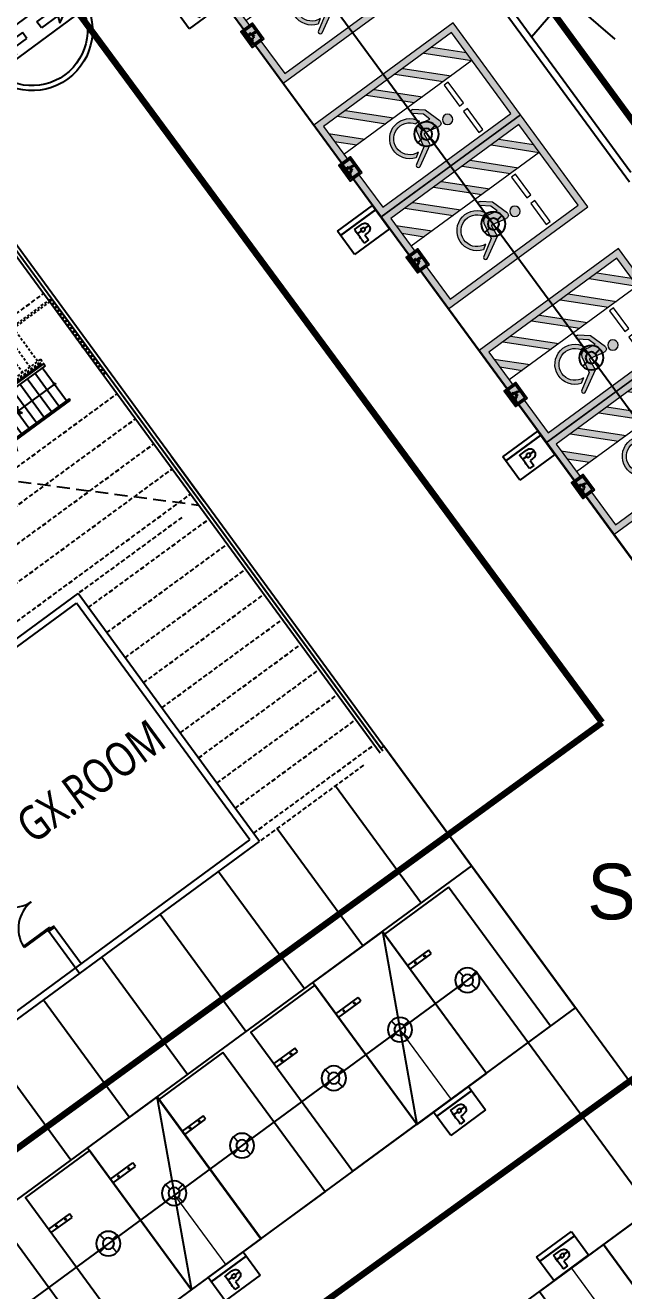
# Model space of a CAD drawing. Header units: millimetres. Extents: x 75184266 to 76346726, y -35077925 to -33679385.
# Drawn here: x 75357425 to 75374763, y -34916044 to -34879403 of the extents above; entities that cross this region are included whole.
import ezdxf
from ezdxf.enums import TextEntityAlignment as Align

# ---------------------------------------------------------------- set-up
doc = ezdxf.new("R2010")
doc.units = ezdxf.units.MM
doc.header["$LTSCALE"] = 50
doc.header["$MEASUREMENT"] = 0
for name, pattern in [('HIDDEN', [0.375, 0.25, -0.125]), ('XR-지하3층$0$-HID', [2.5, 1.5, -1]), ('XR-지하3층$0$H', [1.3, 0.8, -0.5]), ('XR-지하3층$0$HIDDEN', [0.375, 0.25, -0.125]), ('XR-지하3층$0$HIDDEN2', [0.1875, 0.125, -0.0625])]:
    doc.linetypes.add(name, pattern=pattern)
for name, color, linetype in [('0-유도관제', 6, 'CONTINUOUS'), ('DK1', 6, 'CONTINUOUS'), ('PARKING', 7, 'CONTINUOUS'), ('RACEWAY', 4, 'HIDDEN'), ('XR-지하3층$0$0중앙선', 1, 'CONTINUOUS'), ('XR-지하3층$0$1HIDDEN2', 1, 'XR-지하3층$0$HIDDEN2'), ('XR-지하3층$0$5', 5, 'CONTINUOUS'), ('XR-지하3층$0$a-door', 6, 'CONTINUOUS'), ('XR-지하3층$0$CON', 2, 'CONTINUOUS'), ('XR-지하3층$0$hat', 8, 'CONTINUOUS'), ('XR-지하3층$0$HD', 7, 'CONTINUOUS'), ('XR-지하3층$0$일반주차', 8, 'CONTINUOUS'), ('XR-지하3층$0$장애인', 11, 'CONTINUOUS'), ('XR-지하3층$0$확장형주차', 8, 'CONTINUOUS')]:
    doc.layers.add(name, color=color, linetype=linetype)
doc.layers.add('건축', color=8, linetype='CONTINUOUS', plot=False)
for name, color, linetype, lineweight in [('구역제어-S.C.M', 2, 'CONTINUOUS', 100), ('주차유도-LGM', 6, 'CONTINUOUS', 20), ('주차유도-USM', 1, 'CONTINUOUS', 35), ('주차유도-레이스웨이', 1, 'CONTINUOUS', 25)]:
    doc.layers.add(name, color=color, linetype=linetype, lineweight=lineweight)
doc.styles.add('HY중고딕', font='')
doc.styles.add('XR-지하3층$0$맑은고딕', font='malgun.ttf')
doc.styles.get('HY중고딕').set_extended_font_data('Dotum')

# ---------------------------------------------------------------- blocks, each defined once
blk = doc.blocks.new('1506-B1F')
at = {"layer": 'XR-지하3층$0$0중앙선', "color": 7, "linetype": 'XR-지하3층$0$H', "ltscale": 50}
blk.add_lwpolyline([(-27168.49474555254, -14305.13187373429), (-22865.54140098393, -18012.82550574839)], dxfattribs=at)
blk = doc.blocks.new('XR-지하3층$0$일반형 주차')
at = {"layer": 'XR-지하3층$0$일반주차'}
for p, q in [((750.0025255382062, 3865.002096235752), (0.0025255680084229, 3865.002096235752)), ((0.0025255531072617, 3735.002096235752), (750.0025255531073, 3735.002096228302)), ((750.0025255531073, 3735.002096228302), (750.0025255382062, 3865.002096235752))]:
    blk.add_line(p, q, dxfattribs=at)
blk.add_lwpolyline([(2299.999999940395, 4999.999999992549), (-2.98023224e-08, 4999.999999992549), (-1.49011612e-08, 0), (2299.999999985099, 7.4505806e-09)], close=True, dxfattribs=at)
for centre in [(237.502578869462, 3800.000696554781), (562.5025884062052, 3800.000446856022)]:
    blk.add_circle(centre, 17.49999999999998, dxfattribs=at)
blk = doc.blocks.new('XR-지하3층$0$확장형 주차')
at = {"layer": 'XR-지하3층$0$확장형주차', "color": 7}
for p, q in [((0.0025260448455811, 3834.999964468181), (800.0025492608546, 3835.00025024265)), ((0.0026125609874725, 3964.999964468182), (800.0026358217001, 3965.000250250101)), ((800.0025492608546, 3835.00025024265), (800.0026358217001, 3965.000250250101))]:
    blk.add_line(p, q, dxfattribs=at)
blk.add_lwpolyline([(2499.999999918044, 5099.999999972061), (0, -3.7252903e-08)], dxfattribs=at)
blk.add_lwpolyline([(2500.078474617488, 5090.950575601309), (0.0784746472900224, 5090.950575564056), (0.07847469199350599, -9.049424413591623), (2500.078474691994, -9.049424413591623)], close=True, dxfattribs=at)
for centre in [(237.5025781989098, 3900.000624813139), (612.5025877356528, 3900.000375129283)]:
    blk.add_circle(centre, 17.49999999999998, dxfattribs=at)
blk = doc.blocks.new('XR-지하3층$0$A$C3B4F4651')
at = {"layer": 'XR-지하3층$0$CON', "ltscale": 100}
blk.add_line((1945.305918812752, 2771.521853223443, -1.65372123349e-05), (1945.293575838208, 2771.521853208542, -1.65372123293e-05), dxfattribs=at)
at = {"layer": 'XR-지하3층$0$HD', "linetype": 'XR-지하3층$0$-HID'}
for p, q in [((-3448.408753871918, 5421.602715209125, 2.7569017e-09), (-3448.406298831105, 2721.535149931908, 2.7569017e-09)), ((-3398.408753857018, 5421.602715224028, 2.7569017e-09), (-3398.406344369054, 2771.59780088067, 2.7569017e-09)), ((-233.1293463408947, 5371.600678637624, 3.1660234e-09), (1945.291211754083, 5371.602659337223, 3.6438463e-09)), ((-212.2963687032461, 5421.600697599351, 3.170593e-09), (1995.291166290641, 5421.602704808115, 3.6548135e-09)), ((-208.4087083786726, 5371.600701376795, 3.1714507e-09), (-208.4076309353113, 4186.600701391697, 3.1714507e-09)), ((61.5912916213274, 5371.600946888329, 3.2306522e-09), (61.59236904978752, 4186.600946873426, 3.2306522e-09)), ((331.5912916064263, 5371.601192370057, 3.2898822e-09), (331.5923690646887, 4186.601192377508, 3.2898821e-09)), ((1945.293575823306, 2771.540054082871, 3.6438487e-09), (1945.291211754083, 5371.602659337223, 3.6438463e-09)), ((1995.29362128675, 2721.540099531412, 3.6438487e-09), (1995.291166290641, 5421.602704808115, 3.6438462e-09)), ((-478.4081696569919, 4779.100455895066, 3.1122207e-09), (-478.4076309204102, 4186.600455880165, 3.1122207e-09)), ((-2198.406298860907, 3956.598891958594, 2.7349685e-09), (-2198.406298846006, 4116.598891988395, 2.7349645e-09)), ((-2128.406298831105, 4026.598955646157, 2.7349667e-09), (-2128.406298846007, 4116.598891988395, 2.7349645e-09)), ((-2098.407512754202, 4056.59898290038, 2.7568852e-09), (331.5924872606993, 4056.601192355156, 3.289897999999999e-09)), ((-2098.407512754202, 4056.59898290038, 2.7568852e-09), (-2098.407485470175, 4026.598982922734, 2.7568845e-09)), ((-780.0665496140718, 4086.60018157959, 3.0460598e-09), (331.5924600213766, 4086.601192347705, 3.2898987e-09)), ((331.5924326926472, 4116.601192362607, 3.2898994e-09), (-766.880047917366, 4116.600193597376, 3.048953e-09)), ((-736.1115439683199, 4186.600221574305, 3.0556972e-09), (331.5923690646887, 4186.601192377508, 3.2898821e-09)), ((-2198.406298860907, 3956.598891958594, 2.7349685e-09), (331.5925782173872, 3956.601192355157, 3.2898861e-09)), ((331.5925145596267, 4026.601192370057, 3.2898973e-09), (-2128.406298831105, 4026.598955646157, 2.7503043e-09)), ((-2098.407421812416, 3956.598982900381, 2.7569017e-09), (-2098.406344369054, 2771.598982900381, 2.7569017e-09)), ((-1828.406344369054, 2771.599228397012, 2.8161033e-09), (-1828.407421812415, 3956.599228426814, 2.8161033e-09)), ((-1558.406344339251, 2771.599473908544, 2.8753332e-09), (-1558.407421827316, 3956.599473893643, 2.8753332e-09)), ((-1288.406344383955, 2771.599719405174, 2.9345632e-09), (-1288.407421812415, 3956.599719427526, 2.9345632e-09)), ((-1018.406344369054, 2771.599964901805, 2.9937647e-09), (-1018.407421812415, 3956.599964909255, 2.9937647e-09)), ((-748.4063443690538, 2771.600210383534, 3.0529947e-09), (-748.4074217975137, 3956.600210368634, 3.0529947e-09)), ((-478.4063443541525, 2771.600455880165, 3.1122246e-09), (-478.4074218124152, 3956.600455895067, 3.1122246e-09)), ((-208.4063443392515, 2771.600701376796, 3.1714546e-09), (-208.4074218273163, 3956.600701361895, 3.1714546e-09)), ((61.59365561604499, 2771.600946873427, 3.2306561e-09), (61.59257818758486, 3956.600946873427, 3.2306561e-09)), ((331.5936556309462, 2771.601192384958, 3.2898861e-09), (331.5925782173872, 3956.601192355157, 3.2898861e-09)), ((-3448.406298860908, 2721.535149924457, 2.4607879e-09), (1995.293621271849, 2721.540099546313, 3.6548157e-09)), ((-3398.406344309448, 2771.535195395351, 2.471755e-09), (1945.293575823306, 2771.540054082871, 3.6438487e-09))]:
    blk.add_line(p, q, dxfattribs=at)
at = {"layer": 'XR-지하3층$0$HD', "ltscale": 10}
for p, q in [((-2198.408753857016, 5421.598891749978, 2.7349517e-09), (-212.2963687032461, 5421.600697599351, 3.170593e-09)), ((-2198.408753857016, 5421.598891749978, 2.7568889e-09), (-2198.408708408475, 5371.598891735077, 2.7568889e-09)), ((-2198.408708408475, 5371.598891742529, 2.7349517e-09), (-233.1293463408947, 5371.600678637624, 3.1660234e-09)), ((-2098.408708378673, 5371.598982930183, 2.7568978e-09), (-2098.407630965114, 4186.598982900379, 2.7568978e-09)), ((-1828.408708393574, 5371.599228426814, 2.8160993e-09), (-1828.407630935311, 4186.599228411913, 2.8160993e-09)), ((-1558.408708378673, 5371.599473908544, 2.8753293e-09), (-1558.407630935311, 4186.599473908542, 2.8753293e-09)), ((-1288.408708378672, 5371.599719375372, 2.9345592e-09), (-1288.407630950212, 4186.599719405174, 2.9345592e-09)), ((-1018.408708378673, 5371.599964886905, 2.9937892e-09), (-1018.407630935311, 4186.599964872002, 2.9937892e-09)), ((-748.4087084084749, 5371.600210368632, 3.0529907e-09), (-748.4076309353113, 4186.600210390984, 3.0529907e-09)), ((-478.4087083935737, 5371.600455880165, 3.1122207e-09), (-478.4081696569919, 4779.100455895066, 3.1122207e-09)), ((-2098.408169671893, 4779.098982900381, 2.7568836e-09), (-748.4081756323575, 4779.100210390985, 3.0530049e-09)), ((-2198.406298831105, 4186.598891988396, 2.7349646e-09), (-736.1115439683199, 4186.600221574305, 3.0556972e-09)), ((-2198.406298831105, 4116.598892010748, 2.7349645e-09), (-2198.406298860907, 4186.598891988396, 2.7349645e-09)), ((-766.8800479024648, 4116.600193589926, 3.048953e-09), (-2198.406298846006, 4116.598891995847, 2.7349522e-09)), ((-2098.407540008426, 4086.598982900381, 2.7568859e-09), (-2098.407567277551, 4116.59898288548, 2.7568866e-09)), ((-2098.407540008426, 4086.598982900381, 2.7568859e-09), (-780.0665496140718, 4086.60018157959, 3.0460598e-09)), ((-2098.407512754202, 4056.59898290038, 2.7568852e-09), (-2098.407540008426, 4086.598982900381, 2.7568859e-09)), ((-1828.407540008426, 4086.599228382111, 2.8161159e-09), (-1828.407567292452, 4116.599228411913, 2.8161166e-09)), ((-1828.407485455274, 4026.599228411913, 2.8161144e-09), (-1828.407512754202, 4056.599228404462, 2.8161151e-09)), ((-1558.407540008426, 4086.599473871291, 2.8753458e-09), (-1558.407567292452, 4116.599473878741, 2.8753465e-09)), ((-1558.407485440373, 4026.599473908543, 2.8753444e-09), (-1558.407512739301, 4056.599473893641, 2.8753451e-09)), ((-1288.407540023327, 4086.599719382823, 2.9345474e-09), (-1288.407567262649, 4116.599719405174, 2.9345481e-09)), ((-1288.407485470176, 4026.599719412625, 2.9345459e-09), (-1288.407512739301, 4056.599719405173, 2.9345466e-09)), ((-1018.407540008426, 4086.599964894354, 2.9937773e-09), (-1018.407567292452, 4116.599964886905, 2.993778e-09)), ((-1018.407485455274, 4026.599964886904, 2.9937759e-09), (-1018.407512739301, 4056.599964924155, 2.9937766e-09)), ((-748.4075400233268, 4086.600210368632, 3.0530073e-09), (-748.4075672775508, 4116.600210413337, 3.053008e-09)), ((-748.4074854701757, 4026.600210398435, 3.0530058e-09), (-748.4075127393007, 4056.600210390985, 3.0530066e-09)), ((-478.4075400233269, 4086.600455872715, 3.1122088e-09), (-478.4075673073528, 4116.600455895066, 3.1122095e-09)), ((-478.4074854701756, 4026.600455887614, 3.1122074e-09), (-478.4075127094983, 4056.600455895067, 3.1122081e-09)), ((-208.4075400084257, 4086.600701361894, 3.1714388e-09), (-208.4075672775507, 4116.600701384246, 3.1714395e-09)), ((-208.4074854701758, 4026.600701376795, 3.1714373e-09), (-208.4075127094984, 4056.600701384247, 3.1714381e-09)), ((61.59245996177197, 4086.600946858524, 3.2306687e-09), (61.59243270754814, 4116.600946873426, 3.2306695e-09)), ((61.59251455962658, 4026.600946873426, 3.2306673e-09), (61.59248726069927, 4056.600946888328, 3.230668e-09)), ((331.5924600213766, 4086.601192347705, 3.2898987e-09), (331.5924326926472, 4116.601192362607, 3.2898994e-09)), ((331.5924872606993, 4056.601192355156, 3.289897999999999e-09), (331.5924600213766, 4086.601192347705, 3.2898987e-09)), ((331.5925145596267, 4026.601192370057, 3.2898973e-09), (331.5924872606993, 4056.601192355156, 3.289897999999999e-09)), ((-2198.406344309449, 2771.536286488176, 2.7569017e-09), (-2198.406298860907, 2721.536286473274, 2.7569017e-09))]:
    blk.add_line(p, q, dxfattribs=at)
at = {"layer": 'XR-지하3층$0$HD', "ltscale": 10, "elevation": 2.78227093843e-05}
blk.add_lwpolyline([(-87.3966998308897, 5721.365134574471), (-459.284604281187, 4828.818586617708), (-407.851639047265, 4783.766930297017), (-548.9647002965212, 4774.433981478214), (-497.5317350625991, 4729.382325127721), (-889.8504719287157, 3836.835758641362)], dxfattribs=at)
at = {"layer": 'XR-지하3층$0$HD', "ltscale": 10, "elevation": 2.78237616329e-05}
blk.add_lwpolyline([(-817.0587447434664, 4899.416668042539), (-748.4081696718931, 4779.100199922918), (-817.2120656371118, 4658.871343709528), (-846.8485994189978, 4676.136728852987), (-787.9108322411776, 4779.125378467141), (-846.7172639518976, 4882.18907687813)], close=True, dxfattribs=at)
at = {"layer": 'XR-지하3층$0$HD', "ltscale": 10}
blk.add_circle((-2098.408169671893, 4779.098982900381, 2.4039428e-09), 29.99999999999998, dxfattribs=at)
blk.add_circle((-2098.408169671893, 4779.098982900381, 2.4039428e-09), 29.99999999999998, dxfattribs=at)
at = {"layer": 'XR-지하3층$0$HD', "linetype": 'XR-지하3층$0$-HID'}
for radius in [114.9999999999999, 44.99999999999995]:
    blk.add_arc((331.592473641038, 4071.601192362606, 1.9412314e-09), radius, 270.0000520801924, 90.00005208019242, dxfattribs=at)
blk = doc.blocks.new('XR-지하3층$0$A$C5E3F3FAC')
at = {"layer": 'XR-지하3층$0$a-door'}
for p, q in [((90.00097839348018, 950.0010386366048), (50.00097839348017, 950.0010386366048)), ((50.00097839348017, 950.0010386366048), (50.00097839348017, 0.0010386366047896)), ((90.00097839348018, 0.0010386366047896), (90.00097839348018, 950.0010386366048)), ((1910.000978341326, 950.0010386366048), (1950.000978341326, 950.0010386366048)), ((1910.000978341326, 0.0010386366047896), (1910.000978341326, 950.0010386366048)), ((1950.000978341326, 950.0010386366048), (1950.000978341326, 0.0010386366047896)), ((50.00097839348017, 0.0010386366047896), (90.00097839348018, 0.0010386366047896)), ((1950.000978341326, 0.0010386366047896), (1910.000978341326, 0.0010386366047896))]:
    blk.add_line(p, q, dxfattribs=at)
at = {"layer": 'XR-지하3층$0$a-door', "color": 6}
for points in [[(0.0009783934801817, 850.0010386366048), (0.0009783934801817, 1050.001038636604), (50.00097839348017, 1050.001038636604), (50.00097839348017, 850.0010386366048)], [(2000.000978341326, 850.0010386366048), (2000.000978341326, 1050.001038636604), (1950.000978341326, 1050.001038636604), (1950.000978341326, 850.0010386366048)]]:
    blk.add_lwpolyline(points, close=True, dxfattribs=at)
at = {"layer": 'XR-지하3층$0$a-door', "color": 7}
for centre, start, end in [((-1.774432813748717, 998.7543273675838), 275.2501636011026, 357.2137911838313), ((2001.776389548555, 998.7543273675838), 182.7862088161687, 264.7498363988973)]:
    blk.add_arc(centre, 1002.961044925299, start, end, dxfattribs=at)
blk = doc.blocks.new('XR-지하3층$0$장애인 주차')
at = {"layer": 'XR-지하3층$0$5', "ltscale": 4}
h = blk.add_hatch(color=7, dxfattribs=at)
h.dxf.hatch_style = 1
h.paths.add_polyline_path([(3841.997264835671, -695.0780087946878), (4402.000121470854, -695.0780087946878), (4402.000121470854, -1115.080151271075), (3841.997264835671, -1115.080151271075)])
h.paths.add_polyline_path([(3891.997519892382, -1065.079896214363), (4351.99986641414, -1065.079896214363), (4351.99986641414, -745.0782638514011), (3891.997519892382, -745.0782638514011)], flags=16)
h.paths.add_polyline_path([(3982.199268697524, -989.8749685254544), (3988.055078290212, -973.1311586538368), (4011.176556505419, -981.2174290407376), (4046.302626567036, -898.3408815806098), (4135.870332298697, -898.3408815806098), (4137.145780135219, -880.6026270158372), (4072.273199870749, -880.602627015849), (4072.273199870749, -862.8643724511003), (4138.421227971735, -862.8643724511003), (4142.235960863689, -809.8110830911862, -3.722470104551928), (4160.964472694517, -796.67601004478), (4152.378934681071, -916.0791361453585), (4058.050227145791, -916.0791361453702), (4021.01875284036, -1003.451299681202)], flags=0)
h = blk.add_hatch(color=256, dxfattribs=at)
h.dxf.hatch_style = 1
h.paths.add_polyline_path([(4351.99986641414, -1065.079896214362), (4351.999866414141, -745.0782638514011), (3891.997519892383, -745.0782638514011), (3891.997519892382, -1065.079896214363)])
at = {"layer": 'XR-지하3층$0$hat'}
h = blk.add_hatch(color=7, dxfattribs=at)
edge = h.paths.add_edge_path()
edge.add_line((4160.964472694536, -796.67601004485), (4152.378934681087, -916.0791361454055))
edge.add_line((4152.37893468108, -916.0791361454167), (4058.050227145789, -916.0791361454283))
edge.add_line((4058.050227145791, -916.0791361454167), (4021.018752840348, -1003.451299681236))
edge.add_line((4021.018752840351, -1003.451299681236), (3982.199268697519, -989.874968525477))
edge.add_line((3982.199268697524, -989.874968525477), (3988.055078290214, -973.1311586538714))
edge.add_line((3988.055078290212, -973.1311586538714), (4011.176556505425, -981.2174290407828))
edge.add_line((4011.176556505419, -981.2174290407955), (4046.302626567057, -898.3408815806679))
edge.add_line((4046.302626567061, -898.340881580656), (4135.870332298704, -898.3408815806441))
edge.add_line((4135.870332298706, -898.340881580656), (4137.145780135244, -880.6026270158836))
edge.add_line((4137.145780135244, -880.6026270158836), (4072.273199870745, -880.6026270158953))
edge.add_line((4072.273199870749, -880.6026270158836), (4072.273199870746, -862.8643724511348))
edge.add_line((4072.273199870749, -862.8643724511348), (4138.421227971742, -862.8643724511229))
edge.add_line((4138.421227971745, -862.8643724511348), (4142.235960863693, -809.8110830912447))
edge.add_arc((4140.258635246823, -787.0722665791609), 22.82462689652929, -24.88272667549188, 274.96983382009233, ccw=False)
edge = h.paths.add_edge_path()
edge.add_line((4047.665030254847, -981.4920170499337), (4057.804424407357, -957.5691022683568))
edge.add_arc((4127.470813777448, -941.6413942127928), 71.46396078982474, 192.8780981385994, 416.1688054886157)
edge.add_line((4167.258228158817, -882.277606019873), (4168.678321340426, -862.5277004258722))
edge.add_arc((4127.470813777439, -941.641394212781), 89.20221535457303, 206.535022543775, 422.4865967028556, ccw=False)
at = {"layer": 'XR-지하3층$0$장애인', "lineweight": 5, "true_color": 0xffffff}
blk.add_hatch(color=7, dxfattribs=at).paths.add_polyline_path([(2471.998693153262, 3994.919848728925), (2471.998693153262, -1005.080151271075), (3841.997264835671, -1005.080151271075), (3841.997264835671, -805.0801512710747), (2671.998693153263, -805.0801512710751), (2671.998693153262, 3794.919848728925), (5571.998693153263, 3794.919848728926), (5571.998693153262, -805.080151271075), (4402.000121470854, -805.080151271075), (4402.000121470854, -1005.080151271075), (5771.998693153262, -1005.080151271075), (5771.998693153262, 3994.919848728925)])
h = blk.add_hatch(color=7, dxfattribs=at)
h.paths.add_polyline_path([(5571.998693153262, 2794.914747595385), (5571.998693153262, 3077.758902888156), (4854.837747312696, 3794.919848728925), (4571.993592018897, 3794.919848728925)])
h.paths.add_polyline_path([(4571.993592018706, 3044.916022878447), (4571.993592018645, 2762.071867584627), (5571.998693153263, 1762.066766450834), (5571.998693153263, 2044.910921743602)])
h.paths.add_polyline_path([(4571.993592018483, 2012.068041734125), (4571.993592018423, 1729.223886441228), (5571.998693153262, 729.2187853062899), (5571.99869315326, 1012.062940599053)])
h.paths.add_polyline_path([(5571.99869315326, -303.629195838255), (5571.99869315326, -20.78504054549086), (4571.993592018262, 979.220060589802), (4571.993592018202, 696.3759052969056)])
h.paths.add_polyline_path([(4571.99359201804, -53.62792055452175), (4571.99359201798, -336.4720758474171), (5040.601667441591, -805.080151271075), (5323.445822734374, -805.0801512710751)])
h = blk.add_hatch(color=7, dxfattribs=at)
h.paths.add_polyline_path([(3763.150870514194, 2216.264290113818, -1), (3462.570463011247, 2216.264290113882, -1)])
h.paths.add_polyline_path([(3992.194974712547, 1503.153291136039, -0.3430925305423056), (3870.429412635672, 1283.463612269276), (3381.11380824785, 1193.932868147644), (3089.64061403725, 708.0093506300605, -0.9316528967307836), (2986.990762166922, 769.5822570894251), (3329.523243890798, 1378.635825979506), (3638.530074299372, 1415.295302762543, 0.4460483878234904), (3688.559342324034, 1485.064711287606), (3600.488111895317, 1888.254374792776, -0.5961441325676429), (3698.969839655798, 2008.645807942122), (4213.677944949887, 1850.800996607583), (4443.199970943389, 1569.414632520067, -0.8833640971827884), (4354.906219544061, 1492.991562665783), (4150.936932001604, 1740.869922228085), (3925.143719778168, 1810.1136093145)])
h.paths.add_polyline_path([(4052.621828863025, 1393.018152349396), (4055.397873318553, 1527.544381644268, -1.526545251934503), (3257.253911445657, 820.1519422765429), (3348.0148907452, 968.8766923101947, 1.638056132797179)])
at = {"layer": 'XR-지하3층$0$1HIDDEN2', "color": 11}
for points in [[(4160.96447269452, -796.6760100447573), (4152.378934681071, -916.0791361453585), (4058.050227145791, -916.0791361453702), (4021.01875284036, -1003.451299681202), (3982.199268697524, -989.8749685254544), (3988.055078290212, -973.1311586538368), (4011.176556505419, -981.2174290407376), (4046.302626567036, -898.3408815806098), (4135.870332298697, -898.3408815806098), (4137.145780135219, -880.6026270158372), (4072.273199870749, -880.602627015849), (4072.273199870749, -862.8643724511003), (4138.421227971735, -862.8643724511003), (4142.235960863685, -809.8110830912219)], [(4167.258228158817, -882.2776060198148), (4168.678321340427, -862.5277004258032)]]:
    blk.add_lwpolyline(points, dxfattribs=at)
for centre, radius, start, end in [((4127.470813777439, -941.6413942127574), 89.20221535457668, 206.5350225406521, 62.48659670311565), ((4127.470813777439, -941.6413942127574), 71.46396078982, 192.8780981454637, 56.1688054908522), ((4140.258635247797, -787.0722665790381), 22.8246268965323, 335.1172733215335, 274.9698338172116)]:
    blk.add_arc(centre, radius, start, end, dxfattribs=at)
at = {"layer": 'XR-지하3층$0$5', "lineweight": 5}
for p, q in [((4571.993592018865, 3794.919848728925), (4571.99359201788, -805.1036164912276)), ((5571.998693153045, 2794.914747595602), (4571.99359201868, 3794.919848729143)), ((5571.998693153109, 3077.758902888307), (4854.837747312696, 3794.919848728925)), ((5571.998693152887, 2044.910921743978), (4571.993592018702, 3044.91602287845)), ((5571.998693152824, 1762.066766451273), (4571.993592018458, 2762.071867584813)), ((5571.998693152665, 1012.062940599649), (4571.993592018487, 2012.068041734122)), ((5571.998693152607, 729.2187853069445), (4571.993592018236, 1729.223886441416)), ((5571.998693152449, -20.78504054467885), (4571.993592018271, 979.2200605897937)), ((5571.998693152392, -303.6291958373836), (4571.99359201802, 696.3759052970881)), ((5323.445822734374, -805.080151271075), (4571.993592017399, -53.62792055387945)), ((5040.601667441591, -805.0801512710751), (4571.993592017149, -336.4720758465851))]:
    blk.add_line(p, q, dxfattribs=at)
at = {"layer": 'XR-지하3층$0$5', "ltscale": 4}
for p, q in [((4165.298914032375, -1004.579583198746), (4165.298914032418, -804.5785629718947)), ((4165.298914032418, -804.5785629718947), (4165.298914032399, -904.5790730853205))]:
    blk.add_line(p, q, dxfattribs=at)
at = {"layer": 'XR-지하3층$0$5', "lineweight": 5}
for points in [[(3841.997264835671, -1005.080151271075), (2471.998693153262, -1005.080151271075), (2471.998693153262, 3994.919848728925), (5771.998693153262, 3994.919848728925), (5771.998693153262, -1005.080151271075), (4402.000121470854, -1005.080151271075)], [(3841.997264835671, -805.080151271075), (2671.998693153262, -805.080151271075), (2671.998693153262, 3794.919848728925), (5571.998693153262, 3794.919848728925), (5571.998693153262, -805.080151271075), (4402.000121470854, -805.080151271075)]]:
    blk.add_lwpolyline(points, dxfattribs=at)
at = {"layer": 'XR-지하3층$0$5', "ltscale": 4}
for points in [[(3841.997264835671, -695.0780087946878), (3841.997264835671, -1115.080151271075), (4402.000121470854, -1115.080151271075), (4402.000121470854, -695.0780087946878)], [(3891.997519892382, -745.0782638514011), (3891.997519892382, -1065.079896214363), (4351.99986641414, -1065.079896214363), (4351.99986641414, -745.0782638514011)]]:
    blk.add_lwpolyline(points, close=True, dxfattribs=at)
at = {"layer": 'XR-지하3층$0$장애인', "color": 8, "lineweight": 5}
for p, q in [((3688.559342332695, 1485.064711247559), (3600.488111895317, 1888.254374792776, 0.0001127901416624)), ((3698.969839655798, 2008.645807942122, 0.0001127901416624), (4213.677944949887, 1850.800996607583, 0.0001127901416624)), ((4213.677944949887, 1850.800996607583, 0.0001127901416624), (4443.199970943389, 1569.414632520067, 0.0001127901416624)), ((3925.143719778168, 1810.1136093145, 0.0001127901416628), (4150.936931998761, 1740.869922228213, 0.0001127901416628)), ((4055.397873318553, 1527.544381644268), (4052.621828863025, 1393.018152349396)), ((4150.936931998761, 1740.869922228213, 0.0001127901416624), (4354.906219542198, 1492.991562667646, 0.0001127901416624)), ((3348.0148907452, 968.8766923101947), (3257.253911445657, 820.1519422765429))]:
    blk.add_line(p, q, dxfattribs=at)
at = {"layer": 'XR-지하3층$0$장애인', "color": 7, "lineweight": 5}
for points in [[(3523.087905746778, 2719.914365010331), (2773.084079896087, 2719.914365010489), (2773.084079896117, 2869.915130179697), (3523.087905746808, 2869.915130179538)], [(4473.091731597468, 2719.914365010173), (3723.087905746778, 2719.914365010331), (3723.087905746807, 2869.915130179538), (4473.091731597498, 2869.91513017938)]]:
    blk.add_lwpolyline(points, close=True, dxfattribs=at)
at = {"layer": 'XR-지하3층$0$장애인', "color": 8, "lineweight": 5}
for points in [[(3992.194974726538, 1503.153291048849, -0.3430925306230898), (3870.429412635905, 1283.463612269276), (3381.11380824785, 1193.932868147644), (3094.00334222139, 715.2825828427982)], [(3094.003420647085, 715.2827374036459, -1.00000207931052), (2986.990762167387, 769.5822570894251), (3329.523243890658, 1378.635825979506), (3639.504234780377, 1415.410873711946)]]:
    blk.add_lwpolyline(points, format="xyb", dxfattribs=at)
at = {"layer": 'XR-지하3층$0$장애인', "color": 8, "lineweight": 5, "extrusion": (0.9769639672697208, 0.2134043267054538, 0), "elevation": 4221.010056634456}
blk.add_lwpolyline([(616.5749219792176, -1.361e-12), (930.7731202234108, 7.74314296328e-05)], dxfattribs=at)
at = {"layer": 'XR-지하3층$0$장애인', "color": 8, "lineweight": 5}
blk.add_circle((3612.86066676265, 2216.264290113847), 150.2902037515436, dxfattribs=at)
for centre, radius, start, end in [((3682.273866816963, 1921.827955426305, 0.0001127901416624), 88.40868183990986, 79.114325303064, 202.3184667627445), ((3810.443948158834, 999.9582689007906), 581.6782029713268, 198.0059943864644, 65.09494261077565), ((3632.220671032975, 1472.641407940697), 57.69215153581592, 276.2786130993196, 12.43534843258914), ((4394.302026809838, 1536.692142405893, 0.0001127901416624), 58.83681075443838, 227.9655321143891, 33.79042661822502), ((3809.277803001397, 999.938049550793), 462.3075622753882, 183.8524707476317, 58.23960059225904)]:
    blk.add_arc(centre, radius, start, end, dxfattribs=at)
blk = doc.blocks.new('센서')
at = {"layer": '0-유도관제', "color": 0}
for p, q in [((405935.3982498521, 34224.46239639449), (406072.0329226733, 34087.99772493518)), ((406310.9948484533, 34088.1464764195), (406447.4595194956, 34224.78114950398)), ((405935.7170031206, 33712.40112547556), (406072.1816741596, 33849.03579856004)), ((406311.1435999428, 33849.18455004436), (406447.7782727624, 33712.71987858505))]:
    blk.add_line(p, q, dxfattribs=at)
for major_axis, ratio, start_param, end_param in [((-6.110276085397167e-12, 362.0820671227044), 0.9999999975051042, 2.801804347482335, 9.084989654661921), ((-0.3386371830511741, 168.9712919898011), 0.999999997519907, 2.862310370331367, 9.145495677510954)]:
    blk.add_ellipse((406191.5882613072, 33968.59113748977), major_axis=major_axis, ratio=ratio, start_param=start_param, end_param=end_param, dxfattribs=at)
blk = doc.blocks.new('만공차등')
at = {"layer": '0-유도관제', "color": 0}
for p, q in [((305754.6925491464, 78525.26289685772), (306596.9213140719, 78525.26289685772)), ((305754.6925488412, 77268.68577393962), (305754.6925491464, 78525.26289685772)), ((306442.4718264272, 77268.68577399442), (306442.4718267323, 78525.26289690888)), ((306442.4718267323, 78525.26289685772), (306442.4718264272, 77268.68577404559)), ((306596.9213140719, 78525.26289690888), (306596.921313765, 77268.68577409674)), ((306184.5810311973, 78101.27162425118), (306184.5810311973, 77951.8255880229)), ((306190.9369771428, 78101.27162425118), (306190.9369771428, 77951.8255880229)), ((306184.5810311973, 77837.58285066979), (306184.5810311973, 77692.77812396227)), ((306190.9369771428, 77837.62571566956), (306190.9369771428, 77692.67704466436)), ((306596.921313765, 77268.68577409674), (305754.6925488394, 77268.68577409674))]:
    blk.add_line(p, q, dxfattribs=at)
for points in [[(305857.8262654963, 77951.8255880229), (305857.8262654963, 77951.8255880229), (305857.8262654963, 78101.27162425118), (305857.8262654963, 78101.27162425118)], [(305857.8262654963, 78101.27162425118), (305857.8262654963, 78101.27162425118), (306043.7902255465, 78101.27162425118), (306184.5810311973, 78101.27162425118)], [(306190.9369771428, 78101.27162425118), (306273.7235575634, 78101.27162425118), (306339.3381096954, 78101.27162425118), (306339.3381096954, 78101.27162425118)], [(306339.3381096954, 78101.27162425118), (306339.3381096954, 78101.27162425118), (306339.3381096954, 77853.94664561523), (306339.3381096954, 77853.94664561523)], [(306036.5046033164, 77951.8255880229), (306036.5046033164, 77951.8255880229), (305857.8262654963, 77951.8255880229), (305857.8262654963, 77951.8255880229)], [(306036.5046033164, 77870.36928695955), (306036.5046033164, 77870.36928695955), (306036.5046033164, 77951.8255880229), (306036.5046033164, 77951.8255880229)], [(306077.5612066772, 77736.52476000546), (306050.19013777, 77765.75706159719), (306036.5046033164, 77810.37190391523), (306036.5046033164, 77870.36928695955)], [(306184.5810311973, 77692.77812396227), (306139.2866154901, 77694.11886890973), (306103.6133406488, 77708.70108092291), (306077.5612066772, 77736.52476000546)], [(306134.0550928985, 77951.8255880229), (306134.0550928985, 77951.8255880229), (306134.0550928985, 77915.36732424462), (306134.0550928985, 77915.36732424462)], [(306184.5810311973, 77951.8255880229), (306158.8293997225, 77951.8255880229), (306134.0550928985, 77951.8255880229), (306134.0550928985, 77951.8255880229)], [(306134.0550928985, 77915.36732424462), (306134.0550928985, 77886.6824440281), (306139.0366274408, 77866.53733731108), (306148.9996965217, 77854.9320040972)], [(306148.9996965217, 77854.9320040972), (306158.3834987911, 77844.00142123301), (306170.2439436842, 77838.21837008934), (306184.5810311973, 77837.58285066979)], [(306241.4591672858, 77951.8255880229), (306241.4591672858, 77951.8255880229), (306216.6872643485, 77951.8255880229), (306190.9369771428, 77951.8255880229)], [(306190.9369771428, 77837.62571566956), (306204.4598237976, 77838.38434357518), (306216.0453086148, 77843.38671645032), (306225.693431598, 77852.63283430593)], [(306225.693431598, 77852.63283430593), (306236.2039220578, 77862.70538766627), (306241.4591672858, 77881.64616734612), (306241.4591672858, 77909.45517335643)], [(306241.4591672858, 77909.45517335643), (306241.4591672858, 77909.45517335643), (306241.4591672858, 77951.8255880229), (306241.4591672858, 77951.8255880229)], [(306339.3381096954, 77853.94664561523), (306339.3381096954, 77800.080382007), (306326.5284494479, 77759.73542644053), (306300.9091289513, 77732.91177891585)]]:
    blk.add_open_spline(points, degree=3, dxfattribs=at)
blk.add_open_spline([(306300.9091289513, 77732.91177891585), (306275.2898084546, 77706.08813138385), (306238.8315446727, 77692.67630761785), (306191.5343376019, 77692.67630761785), (306191.3350389376, 77692.67630761785), (306191.1359187865, 77692.67655330368), (306190.9369771428, 77692.67704466436)], degree=3, knots=[0.4989771303049109, 0.4989771303049109, 0.4989771303049109, 0.4989771303049109, 0.9979542606098218, 0.9979542606098218, 0.9979542606098218, 1, 1, 1, 1], dxfattribs=at)
blk = doc.blocks.new('sdvfr')
at = {"layer": 'DK1'}
for p, q in [((-945351.1046591001, 1790458.988524171), (-944567.3662386881, 1790896.029939282)), ((-944567.3662386881, 1790896.029939282), (-944673.8194173286, 1790611.733471357)), ((-941644.7627664926, 1790458.988524171), (-942428.5011869082, 1790896.029939282)), ((-942428.5011869082, 1790896.029939282), (-942322.0480082715, 1790611.733471357)), ((-944567.3662386881, 1790021.947109058), (-945351.1046591001, 1790458.988524171)), ((-943859.9632110121, 1790611.733471357), (-944673.8194173286, 1790611.733471357)), ((-944673.8194173286, 1790306.243576983), (-943859.9632110121, 1790306.243576983)), ((-944673.8194173286, 1790306.243576983), (-944567.3662386881, 1790021.947109058)), ((-943859.9632110121, 1790306.243576983), (-943859.9632110121, 1790611.733471357)), ((-943135.9042145805, 1790306.243576983), (-943135.9042145805, 1790611.733471357)), ((-943135.9042145805, 1790611.733471357), (-942322.0480082715, 1790611.733471357)), ((-942322.0480082715, 1790306.243576983), (-943135.9042145805, 1790306.243576983)), ((-942428.5011869082, 1790021.947109058), (-941644.7627664926, 1790458.988524171)), ((-942322.0480082715, 1790306.243576983), (-942428.5011869082, 1790021.947109058))]:
    blk.add_line(p, q, dxfattribs=at)
blk.add_lwpolyline([(-941397.9337127963, 1789893.603908787), (-941397.9337127963, 1791024.373139556), (-945597.9337127963, 1791024.373139556), (-945597.9337127963, 1789893.603908787)], close=True, dxfattribs=at)
at = {"layer": 'DK1', "color": 2}
for radius in [2428.092339271138, 2228.092339271138]:
    blk.add_circle((-943497.9337127963, 1790458.988524172), radius, dxfattribs=at)

msp = doc.modelspace()

# ---------------------------------------------------------------- linework, layer by layer
at = {"layer": '건축', "ltscale": 100}
msp.add_line((75338556.09079814, -34860540.22136209), (75367788.36894737, -34900412.4931125), dxfattribs=at)
at = {"layer": '건축', "ltscale": 0.5}
for p, q in [((75339252.68121158, -34861321.22896907), (75367869.01657234, -34900353.3664638)), ((75339564.39915136, -34862084.66326621), (75367707.72132246, -34900471.61976123)), ((75389496.04104316, -34914630.65389705), (75360760.48977044, -34875435.90816453)), ((75369539.59233049, -34876587.51016186), (75374928.165402, -34883937.4214057)), ((75369794.94574244, -34876597.55040965), (75374971.2073545, -34883657.87285835)), ((75372094.81677406, -34879734.53078093), (75373089.62225989, -34878580.01207173)), ((75356074.63206759, -34897966.75221541, 1.06828604e-08), (75358952.78931466, -34895856.63685174, -8.3796676e-09)), ((75364214.09846947, -34903032.96253225), (75358952.78931466, -34895856.63685172)), ((75356192.88536508, -34898128.04746524, 1.46806022e-08), (75358909.74736217, -34896136.18539906, -1.00474479e-08)), ((75363934.54992215, -34902989.92057974), (75358909.74736217, -34896136.18539906)), ((75349100.78425172, -34914113.25933204), (75364214.09846947, -34903032.96253225)), ((75349143.82620421, -34913833.7107847), (75363934.54992215, -34902989.92057974)), ((75370353.67400888, -34903741.60429031), (75373369.13308634, -34907854.63315427)), ((75358997.16009848, -34906857.75070849), (75358079.36924137, -34905605.90142472)), ((75359040.20205098, -34906578.20216116), (75358240.66449131, -34905487.64812732)), ((75345784.7499171, -34935517.84251124), (75376914.76734449, -34912694.93104197))]:
    msp.add_line(p, q, dxfattribs=at)
at = {"layer": '건축', "linetype": 'XR-지하3층$0$HIDDEN', "ltscale": 10}
for p, q in [((75345053.28664716, -34896628.84631895, -5.9419875752e-06), (75357955.73265122, -34887170.38015047, -5.9570372529e-06)), ((75347182.7680719, -34899531.48487485, -5.9419888107e-06), (75360084.42913824, -34890073.59412498, -5.957037572754683e-06)), ((75347715.13842812, -34900257.14451383, -5.9419891196e-06), (75360616.56897724, -34890799.42275047, -5.957037612786863e-06)), ((75348247.50878431, -34900982.80415282, -5.9419894284e-06), (75361148.36598834, -34891525.50269463, -5.9570372529e-06)), ((75348779.87914053, -34901708.4637918, -5.9419897373e-06), (75361680.73634455, -34892251.16233361, -5.9570375617e-06)), ((75349312.24949671, -34902434.12343079, -5.9419900462e-06), (75362213.10670075, -34892976.82197259, -5.9570378706e-06)), ((75361961.90869035, -34893650.50685987), (75358952.78931466, -34895856.63685172)), ((75359253.85060093, -34896262.10714796, -5.9529643951e-06), (75362745.6082765, -34893702.38538395, -5.9570372529e-06)), ((75359786.22095715, -34896987.76678689, -5.952964703999999e-06), (75363277.71383277, -34894428.23914132, -5.9570372529e-06)), ((75360318.06171335, -34897713.81466262, -5.9529643951e-06), (75363809.81938899, -34895154.09289867, -5.9570372529e-06)), ((75360850.43206955, -34898439.47430158, -5.952964703999999e-06), (75364341.92494519, -34895879.94665602, -5.9570372529e-06)), ((75361382.80242576, -34899165.13394056, -5.9529650128e-06), (75364874.03050143, -34896605.8004134, -5.9570372529e-06)), ((75361914.64318196, -34899891.1818163, -5.952964703999999e-06), (75365406.13605762, -34897331.65417081, -5.9570372529e-06)), ((75362446.48393811, -34900617.22969203, -5.9529643951e-06), (75365938.24161384, -34898057.50792819, -5.9570372529e-06)), ((75362978.85429431, -34901342.88933102, -5.952964703999999e-06), (75366470.34717003, -34898783.36168554, -5.9570372529e-06)), ((75363511.22465052, -34902068.54897, -5.9529650128e-06), (75367002.45272623, -34899509.21544296, -5.9570372529e-06)), ((75364043.0654067, -34902794.59684578, -5.952964703999999e-06), (75367534.5582824, -34900235.06920036, -5.9570372529e-06)), ((75367223.21784513, -34900826.83254041), (75364214.09846947, -34903032.96253225))]:
    msp.add_line(p, q, dxfattribs=at)
at = {"layer": '건축', "linetype": 'XR-지하3층$0$HIDDEN', "ltscale": 30}
msp.add_line((75340494.09423451, -34890414.33440692, 3.0720889e-09), (75362446.41216797, -34893295.29408109), dxfattribs=at)
at = {"layer": '건축', "ltscale": 3}
for p, q in [((75367869.39217581, -34900353.09109108), (75370353.67400888, -34903741.60429031)), ((75366409.37888525, -34901423.49698317), (75368893.66071832, -34904812.0101824)), ((75364717.9107872, -34902663.59351553), (75367202.19262011, -34906052.10671457)), ((75370353.67400892, -34903741.6042903), (75336281.0903465, -34928721.85244679)), ((75363026.44268909, -34903903.69004791), (75365510.72452192, -34907292.20324674)), ((75361334.974591, -34905143.7865803), (75363819.25642385, -34908532.29977912)), ((75359643.5064929, -34906383.88311269), (75362127.78832574, -34909772.39631152)), ((75357952.03839482, -34907623.97964508), (75360436.32022765, -34911012.49284391)), ((75356260.57029673, -34908864.07617747), (75358744.85212958, -34912252.58937629))]:
    msp.add_line(p, q, dxfattribs=at)
at = {"layer": '건축'}
msp.add_line((75336833.14301114, -34934640.9229106), (75373369.13308634, -34907854.63315427), dxfattribs=at)
at = {"layer": '건축', "ltscale": 0.5}
msp.add_lwpolyline([(75414201.70284042, -34962198.5374896), (75414116.73915994, -34962260.82844597), (75408974.84821329, -34955247.30636401), (75408934.55257323, -34955276.90810228), (75407426.16999471, -34953220.87259752), (75406907.01171598, -34953601.74603152), (75367809.32496136, -34900273.24446505), (75367729.18916632, -34900331.7730161), (75339172.03395304, -34861380.3561176), (75346590.99772152, -34855941.15732252), (75357179.54969504, -34870383.74094733), (75362824.88344225, -34866244.87553786), (75366426.7267658, -34871157.72136726), (75361023.33552663, -34875119.20709958), (75360700.74502687, -34875355.71369454), (75389495.42294836, -34914631.10705206), (75388124.41332413, -34915636.26008002), (75435545.14716004, -34980317.2396619), (75435625.7952443, -34980258.11267424), (75435861.1406347, -34980579.1193013), (75430538.39692113, -34984481.47845776), (75414201.70247303, -34962198.53775895)], dxfattribs=at)
at = {"layer": '건축', "ltscale": 3}
msp.add_lwpolyline([(75361660.69509518, -34891887.40164131), (75362607.08969654, -34893177.49367906)], dxfattribs=at)
at = {"layer": '구역제어-S.C.M', "ltscale": 0.5}
for p, q in [((75366199.86743844, -34870146.07882677, 5.308067285e-06), (75391831.26964706, -34905106.8242391, -1.12228698556649e-09)), ((75374136.38202491, -34899592.32167494), (75357072.38202491, -34876477.32167494)), ((75334581.09034649, -34928361.79441632), (75374136.38202491, -34899592.32167494)), ((75378517.38202491, -34907382.32167494), (75341735.38202491, -34933982.32167494))]:
    msp.add_line(p, q, dxfattribs=at)
at = {"layer": '주차유도-LGM', "color": 6, "lineweight": 20, "ltscale": 500}
for p, q in [((75367730.17361887, -34884957.65116143), (75369753.62495711, -34883474.1616928)), ((75372519.43216439, -34891490.10878354), (75374542.88350263, -34890006.6193149)), ((75368280.73067111, -34908485.28013032), (75369764.22013974, -34910508.73146857)), ((75361748.27304327, -34913274.5386437), (75363231.76251191, -34915297.98998195)), ((75373240.94817108, -34915377.22220592), (75374724.43763971, -34917400.67354417))]:
    msp.add_line(p, q, dxfattribs=at)
at = {"layer": '주차유도-레이스웨이', "ltscale": 0.5}
for p, q in [((75363131.44031058, -34874441.62769025), (75386131.79049492, -34905813.66838869)), ((75370520.75085396, -34906843.01433836), (75339953.51397601, -34929253.32356005)), ((75370520.75055969, -34906843.01393699), (75396087.67615584, -34941715.81277787))]:
    msp.add_line(p, q, dxfattribs=at)

# ---------------------------------------------------------------- block references
at = {"layer": 'RACEWAY', "xscale": 0.7218862546760804, "yscale": 0.7218862473964691, "zscale": 0.7218862445435519, "rotation": 36.24693334040997}
msp.add_blockref('sdvfr', (76671124.34873481, -35519209.08478317), dxfattribs=at)
at = {"layer": '건축'}
msp.add_blockref('1506-B1F', (75400159.63391525, -34864190.02101159), dxfattribs=at)
at = {"layer": '건축', "xscale": -1, "rotation": 306.2469333594607}
for p in [(75367171.53842933, -34882480.57994515), (75370009.61757708, -34886351.66593634), (75371960.79697484, -34889013.03756724), (75374798.8761226, -34892884.12355844), (75376750.05552036, -34895545.49518934)]:
    msp.add_blockref('XR-지하3층$0$장애인 주차', p, dxfattribs=at)
at = {"layer": '건축', "ltscale": 0.5, "rotation": 216.2469333634045}
msp.add_blockref('XR-지하3층$0$A$C3B4F4651', (75353750.71692988, -34887182.20392971, -2.471755e-09), dxfattribs=at)
at = {"layer": '건축'}
for name, p, rotation in [('XR-지하3층$0$A$C5E3F3FAC', (75356240.89336322, -34904535.84907707), 306.2469333594607), ('XR-지하3층$0$일반형 주차', (75370786.75888224, -34909747.89590045), 36.24693643183485), ('XR-지하3층$0$확장형 주차', (75368770.56832337, -34911226.06220712), 36.24693643183485), ('XR-지하3층$0$일반형 주차', (75366915.67289883, -34912585.97505876), 36.24693643183485), ('XR-지하3층$0$일반형 주차', (75364254.30126014, -34914537.15444596), 36.24693643183485), ('XR-지하3층$0$확장형 주차', (75362238.1107013, -34916015.32075264), 36.24693643183485), ('XR-지하3층$0$일반형 주차', (75360383.21527675, -34917375.23360428), 36.24693643183485), ('XR-지하3층$0$일반형 주차', (75376028.6142241, -34913344.61351549), 216.2469364318348), ('XR-지하3층$0$일반형 주차', (75357721.18719591, -34919326.8942296), 36.24693643183485), ('XR-지하3층$0$일반형 주차', (75374173.718918, -34914704.5265286), 216.2469364318348), ('XR-지하3층$0$확장형 주차', (75355704.99663705, -34920805.06053629), 36.24693643183485)]:
    msp.add_blockref(name, p, dxfattribs=dict(at, rotation=rotation))
at = {"layer": '주차유도-LGM', "color": 6, "rotation": 126.2469349002818}
for p in [(75606287.773479, -35079662.31997326), (75611077.0320246, -35086194.77759527), (75615866.29057012, -35092727.23521737), (75613861.18959749, -35111706.27319499), (75616845.51554137, -35115903.13687743), (75607328.73196965, -35116495.53170837)]:
    msp.add_blockref('만공차등', p, dxfattribs=at)
at = {"layer": '주차유도-USM', "extrusion": (0, 0, -1), "xscale": 0.9750000000000001, "yscale": 0.9750000000000001, "zscale": -0.9750000000000001, "rotation": 270}
for p in [(-75402169.03391297, -34486514.84416144), (-75404106.14197958, -34489119.34362537), (-75406944.22109997, -34492990.42962871), (-75403355.41663185, -34511014.95024784), (-75401400.10703015, -34512448.48157554), (-75399484.39391132, -34513852.98297244), (-75396822.95900975, -34515804.20879335), (-75394857.8526904, -34517182.92467745), (-75392951.87302636, -34518642.28795167)]:
    msp.add_blockref('센서', p, dxfattribs=at)

# ---------------------------------------------------------------- texts
at = {"layer": 'PARKING', "color": 3, "style": 'HY중고딕'}
msp.add_text('SCM1', height=1612.220648536126, dxfattribs=at).set_placement((75376637.2821687, -34904483.95780151, 375.9795382183087), align=Align.MIDDLE)
at = {"layer": '건축', "style": 'XR-지하3층$0$맑은고딕', "width": 0.8}
msp.add_text('GX.ROOM', height=1000, rotation=36.24693373276203, dxfattribs=at).set_placement((75359317.78243859, -34901290.87398085), align=Align.MIDDLE_CENTER)

doc.saveas('drawing.dxf')
